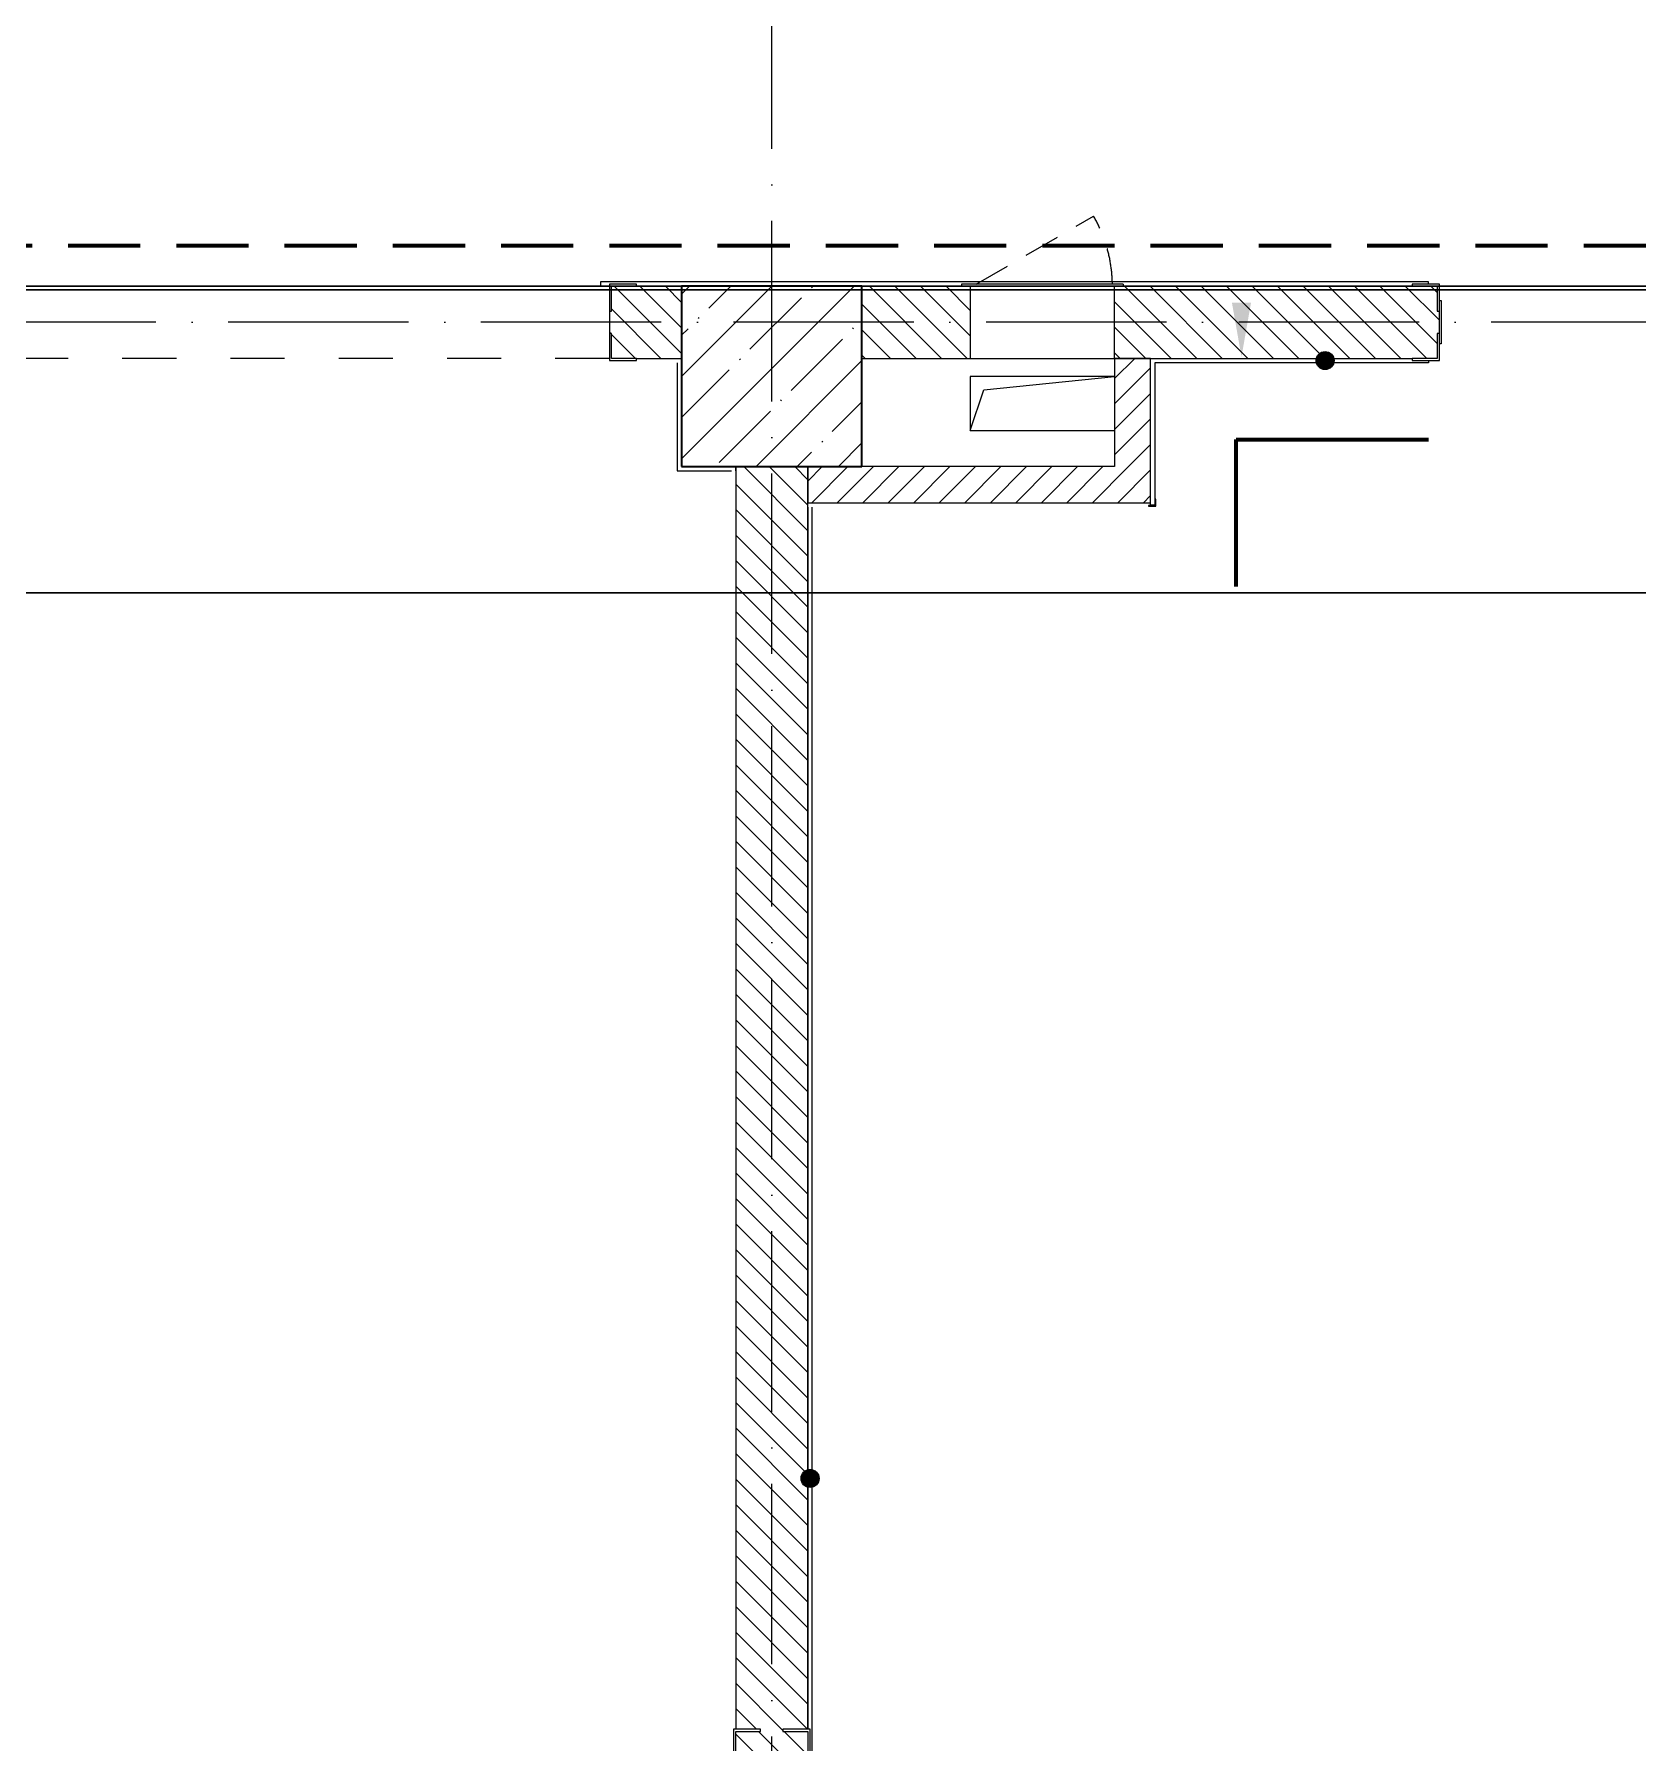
# Model space of a CAD drawing. Header units: millimetres. Extents: x -17017 to 628417, y -109036 to 199237.
# Drawn here: x 34836 to 39280, y -102353 to -97617 of the extents above; entities that cross this region are included whole.
import ezdxf

# ---------------------------------------------------------------- set-up
doc = ezdxf.new("R2010")
doc.units = ezdxf.units.MM
for name, pattern in [('200_ШТРИХ_ш1п0_6_', [160, 100, -60]), ('50_200_ШТРИХ_1Т_ш5_п1_п1_', [700, 500, -100, 0, -100]), ('Штрих короткий', [300, 150, -150]), ('Штриховая _2 мм - 1 мм_', [300, 200, -100])]:
    doc.linetypes.add(name, pattern=pattern)
for name, color, linetype, lineweight in [('0-1', 7, 'Continuous', 5), ('0-2', 7, 'Continuous', 9), ('Марки стен', 7, 'Continuous', 9), ('Несущие колонны', 7, 'Continuous', 9), ('Несущие колонны-1', 7, 'Continuous', 35), ('Обобщенные модели', 7, 'Continuous', 9), ('Окна', 7, 'Continuous', 9), ('Оси-2', 7, '50_200_ШТРИХ_1Т_ш5_п1_п1_', 9), ('Открывание в плане-2', 7, '200_ШТРИХ_ш1п0_6_', 9), ('Перемычка-1', 7, 'Штрих короткий', 9), ('Стены', 7, 'Continuous', 9), ('Стены-1', 7, 'Continuous', 13), ('стяжа', 7, 'Continuous', 30), ('Текстовые примечания', 7, 'Continuous', 9), ('Штриховка разреза-1', 7, 'Continuous', 9)]:
    doc.layers.add(name, color=color, linetype=linetype, lineweight=lineweight)
doc.layers.add('СТ-1_1', color=7, linetype='Штриховая _2 мм - 1 мм_', lineweight=90, true_color=0x888888)
doc.layers.add('СТ-6_1', color=6, linetype='Continuous', lineweight=90, true_color=0xff00ff)
doc.layers.get('0-2').off()
pattern_1 = [(135, (0, 0), (-35.35534, -35.35534), [])]
pattern_2 = [(45, (0, 0), (-35.35534, 35.35534), [])]

# ---------------------------------------------------------------- blocks, each defined once
blk = doc.blocks.new('ось2эт')
at = {"layer": 'Оси-2'}
for p, q in [((36879.9, -108435.9), (36879.9, -93480.6)), ((81379.9, -98415.3), (-12388.8, -98415.3))]:
    blk.add_line(p, q, dxfattribs=at)
blk = doc.blocks.new('BSC_Колонна _Прямоугольная - 500х500-V101-АИ2_02_План отделки стен 2-го этажа _Часть 2_')
at = {"layer": 'Несущие колонны'}
h = blk.add_hatch(dxfattribs=at)
h.set_pattern_fill('FP_100', color=256, style=0, pattern_type=2)
h.set_pattern_definition([(45, (-46950, -7650), (-114.04925, 114.04925), []), (45, (-46835.95, -7650), (-114.04925, 114.04925), [201.613, -40.323, 3.353, -36.97])])
h.paths.add_polyline_path([(-250, -250), (250, -250), (250, 250), (-250, 250)], flags=0)
at = {"layer": 'Несущие колонны-1'}
for p, q in [((250, 250), (-250, 250)), ((-250, 250), (-250, -250)), ((250, -250), (250, 250)), ((-250, -250), (250, -250))]:
    blk.add_line(p, q, dxfattribs=at)
blk = doc.blocks.new('Проем_Дверь_Прямоугольный - 1700х2400h_дверные проемы-28448549-АИ2_02_План отделки стен 2-го этажа _Часть 2_')
at = {"layer": 'Перемычка-1'}
for p, q in [((850, 100), (-850, 100)), ((850, -100), (-850, -100))]:
    blk.add_line(p, q, dxfattribs=at)
blk = doc.blocks.new('154_Стойка_СКБ_Уголок - СМ-2180_200-28268025-АИ2_02_План отделки стен 2-го этажа _Часть 2_')
at = {"layer": 'Обобщенные модели'}
for p, q in [((125, 156), (125, 81)), ((200, 156), (125, 156)), ((131, 81), (131, 150)), ((131, 150), (200, 150)), ((200, 150), (200, 156)), ((125, 81), (131, 81)), ((131, 19), (125, 19)), ((125, 19), (125, -56)), ((131, -50), (131, 19)), ((125, -56), (200, -56)), ((200, -50), (131, -50)), ((200, -56), (200, -50))]:
    blk.add_line(p, q, dxfattribs=at)
blk = doc.blocks.new('Стойка_Влож_Полоса боковая - Полоса-28213942-АИ2_02_План отделки стен 2-го этажа _Часть 2_')
at = {"layer": 'Обобщенные модели'}
for p, q in [((-5, 60), (0, 60)), ((-5, -60), (-5, 60)), ((0, 31), (0, -31)), ((0, -60), (-5, -60))]:
    blk.add_line(p, q, dxfattribs=at)
blk = doc.blocks.new('Фахверк_СКБ_Уголок - 200_3960-28268576-АИ2_02_План отделки стен 2-го этажа _Часть 2_')
at = {"layer": 'Обобщенные модели'}
for p, q in [((200, 156), (125, 156)), ((125, 156), (125, 81)), ((131, 81), (131, 150)), ((131, 150), (200, 150)), ((200, 150), (200, 156)), ((125, 81), (131, 81)), ((131, 19), (125, 19)), ((125, 19), (125, -56)), ((131, -50), (131, 19)), ((125, -56), (200, -56)), ((200, -50), (131, -50)), ((200, -56), (200, -50))]:
    blk.add_line(p, q, dxfattribs=at)
blk = doc.blocks.new('Фахверк_СКБ_Уголок - 200_3550-28267367-АИ2_02_План отделки стен 2-го этажа _Часть 2_')
at = {"layer": 'Обобщенные модели'}
for p, q in [((200, 156), (125, 156)), ((125, 156), (125, 81)), ((131, 81), (131, 150)), ((131, 150), (200, 150)), ((200, 150), (200, 156)), ((125, 81), (131, 81)), ((131, 19), (125, 19)), ((125, 19), (125, -56)), ((131, -50), (131, 19)), ((125, -56), (200, -56)), ((200, -50), (131, -50)), ((200, -56), (200, -50))]:
    blk.add_line(p, q, dxfattribs=at)
blk = doc.blocks.new('AR_Отверстие Ниша - Лючок-32403954-АИ2_02_План отделки стен 2-го этажа _Часть 2_')
at = {"layer": 'Окна'}
for p, q in [((200, 100), (-200, 100)), ((-200, 100), (-200, -100)), ((200, -100), (200, 100)), ((-200, -100), (200, -100))]:
    blk.add_line(p, q, dxfattribs=at)
blk = doc.blocks.new('Л_Общий_Лючок - Лючок-V186-АИ2_02_План отделки стен 2-го этажа _Часть 2_')
at = {"layer": 'Окна'}
for p, q in [((424, 6), (-24, 6)), ((-24, 6), (-24, 0)), ((-24, 0), (0, 0)), ((400, 0), (424, 0)), ((424, 6), (424, 0))]:
    blk.add_line(p, q, dxfattribs=at)
at = {"layer": 'Открывание в плане-2'}
blk.add_line((16.4, 6), (342, 194), dxfattribs=at)
blk.add_arc((6, 0), 388, 0.8905, 30, dxfattribs=at)
blk = doc.blocks.new('AR_Отверстие прямоугольное _в плите_ - AR_Отверстие прямоугольное _в плите_-V198-АИ2_02_План отделки стен 2-го этажа _Часть 2_')
at = {"layer": 'Обобщенные модели'}
for p, q in [((200, 75), (-200, 75)), ((-200, 75), (-200, -75)), ((-162.5, 37.5), (200, 75)), ((-200, -75), (-162.5, 37.5)), ((-200, -75), (200, -75))]:
    blk.add_line(p, q, dxfattribs=at)
blk = doc.blocks.new('0125-Р-ОО-Ш2-АР-о_23_10_2024_rvt-1-АИ2_02_План отделки стен 2-го этажа _Часть 2_')
at = {"layer": 'Штриховка разреза-1'}
h = blk.add_hatch(dxfattribs=at)
h.set_pattern_fill('FP_2', color=256, style=0, pattern_type=2)
h.set_pattern_definition(pattern_1)
h.paths.add_polyline_path([(46506, 7700), (46700, 7700), (46700, 7900), (46506, 7900), (46506, 7831), (46500, 7831), (46500, 7769), (46506, 7769)], flags=0)
h.paths.add_polyline_path([(44794, 7700), (44794, 7769), (44800, 7769), (44800, 7831), (44794, 7831), (44794, 7900), (44200, 7900), (44200, 7700), (44725, 7700)], flags=0)
h = blk.add_hatch(dxfattribs=at)
h.set_pattern_fill('FP_2', color=256, style=0, pattern_type=2)
h.set_pattern_definition(pattern_1)
h.paths.add_polyline_path([(52700, 7700), (52700, 7900), (49956, 7900), (49956, 7831), (49950, 7831), (49950, 7769), (49956, 7769), (49956, 7700), (51874.7, 7700)], flags=0)
h.paths.add_polyline_path([(48725, 7700), (48794, 7700.4), (48794, 7769), (48800, 7769), (48800, 7831), (48794, 7831), (48794, 7900), (47900, 7899), (47900, 7700), (48146.7, 7700)], flags=0)
h.paths.add_polyline_path([(47500, 7700), (47500, 7900), (47200, 7900), (47200, 7700)], flags=0)
h = blk.add_hatch(dxfattribs=at)
h.set_pattern_fill('FP_92', color=256, style=0, pattern_type=2)
h.set_pattern_definition(pattern_2)
h.paths.add_polyline_path([(47900, 7400), (48000, 7400), (48000, 7700), (47900, 7700), (47900, 7688)], flags=0)
h = blk.add_hatch(dxfattribs=at)
h.set_pattern_fill('FP_2', color=256, style=0, pattern_type=2)
h.set_pattern_definition(pattern_1)
h.paths.add_polyline_path([(46850, 400), (47050, 400), (47050, 3894), (46981, 3894), (46981, 3900), (47050, 3900), (47050, 7400), (46850, 7400), (46850, 3900), (46919, 3900), (46919, 3894), (46850, 3894), (46850, 492.9)], flags=0)
h = blk.add_hatch(dxfattribs=at)
h.set_pattern_fill('FP_92', color=256, style=0, pattern_type=2)
h.set_pattern_definition(pattern_2)
h.paths.add_polyline_path([(47200, 7300), (48000, 7300), (48000, 7400), (47050, 7400), (47050, 7300)], flags=0)
at = {"layer": 'Стены-1'}
for p, q in [((46700, 7900), (46575, 7900)), ((47476, 7900), (47200, 7900)), ((48725, 7900), (47924, 7900)), ((46500, 7831), (46500, 7769)), ((46575, 7700), (46700, 7700)), ((47200, 7700), (47500, 7700)), ((47900, 7700), (48000, 7700)), ((48000, 7700), (47900, 7700)), ((47900, 7700), (47900, 7400)), ((46850, 7400), (46850, 3900)), ((47050, 3900), (47050, 7400)), ((47050, 7400), (47050, 7300)), ((47900, 7400), (47200, 7400)), ((47050, 7300), (48000, 7300))]:
    blk.add_line(p, q, dxfattribs=at)
at = {"layer": '0-2'}
for name, p in [('Л_Общий_Лючок - Лючок-V186-АИ2_02_План отделки стен 2-го этажа _Часть 2_', (47500, 7900)), ('Проем_Дверь_Прямоугольный - 1700х2400h_дверные проемы-28448549-АИ2_02_План отделки стен 2-го этажа _Часть 2_', (45650, 7800)), ('Фахверк_СКБ_Уголок - 200_3960-28268576-АИ2_02_План отделки стен 2-го этажа _Часть 2_', (46375, 7750)), ('BSC_Колонна _Прямоугольная - 500х500-V101-АИ2_02_План отделки стен 2-го этажа _Часть 2_', (46950, 7650)), ('AR_Отверстие прямоугольное _в плите_ - AR_Отверстие прямоугольное _в плите_-V198-АИ2_02_План отделки стен 2-го этажа _Часть 2_', (47700, 7575))]:
    blk.add_blockref(name, p, dxfattribs=at)
for name, p, rotation in [('AR_Отверстие Ниша - Лючок-32403954-АИ2_02_План отделки стен 2-го этажа _Часть 2_', (47700, 7800), 180), ('154_Стойка_СКБ_Уголок - СМ-2180_200-28268025-АИ2_02_План отделки стен 2-го этажа _Часть 2_', (48925, 7850), 180), ('Стойка_Влож_Полоса боковая - Полоса-28213942-АИ2_02_План отделки стен 2-го этажа _Часть 2_', (48800, 7800), 180), ('Фахверк_СКБ_Уголок - 200_3550-28267367-АИ2_02_План отделки стен 2-го этажа _Часть 2_', (46900, 4025), 269.9999999999999)]:
    blk.add_blockref(name, p, dxfattribs=dict(at, rotation=rotation))
blk = doc.blocks.new('101_Уголок настенный вертикальный_Металл-ПМЮ-02_ - Металл-ПМЮ-02-21232678-АИ2_02_План отделки стен 2-го этажа _Часть 2_')
at = {"layer": 'Обобщенные модели'}
for p, q in [((127, 12), (125, 12)), ((125, 12), (125, -8)), ((127, -6), (127, 12)), ((125, -8), (145, -8)), ((129, -6), (127, -6)), ((145, -8), (145, -6))]:
    blk.add_line(p, q, dxfattribs=at)
blk = doc.blocks.new('2ч2эт')
at = {"layer": 'Марки стен'}
h = blk.add_hatch(color=256, dxfattribs=at)
edge = h.paths.add_edge_path(flags=0)
edge.add_arc((38413.4, -98521.3), 25, 0, 360)
h = blk.add_hatch(color=256, dxfattribs=at)
edge = h.paths.add_edge_path(flags=0)
edge.add_arc((36985.9, -101620), 25, 0, 360)
at = {"layer": 'Текстовые примечания'}
blk.add_hatch(color=256, dxfattribs=at).paths.add_polyline_path([(38181.6, -98511), (38208, -98361), (38155.1, -98361)], flags=0)
at = {"layer": 'Марки стен'}
for centre in [(38413.4, -98521.3), (36985.9, -101620)]:
    blk.add_circle(centre, 25, dxfattribs=at)
at = {"layer": 'СТ-1_1'}
blk.add_line((73829.9, -98203.3), (31069.9, -98203.3), dxfattribs=at)
at = {"layer": 'СТ-6_1'}
for p, q in [((38166.9, -99147.3), (38166.9, -98740.3)), ((38166.9, -98740.3), (38699.9, -98740.3))]:
    blk.add_line(p, q, dxfattribs=at)
at = {"layer": 'Стены'}
for p, q in [((37929.9, -98515.3), (38654.9, -98515.3)), ((37929.9, -98921.3), (37929.9, -98515.3)), ((38699.9, -98527.3), (37941.9, -98527.3)), ((37941.9, -98527.3), (37941.9, -98921.3)), ((38699.9, -98521.3), (38699.9, -98527.3)), ((37929.9, -98921.3), (37941.9, -98921.3))]:
    blk.add_line(p, q, dxfattribs=at)
at = {"layer": 'Стены-1'}
for p, q in [((38699.9, -98303.3), (36404.9, -98303.3)), ((36404.9, -98303.3), (36404.9, -98315.3)), ((36404.9, -98315.3), (36429.9, -98315.3)), ((36504.9, -98315.3), (36629.9, -98315.3)), ((37129.9, -98315.3), (37405.9, -98315.3)), ((37853.9, -98315.3), (38654.9, -98315.3)), ((38699.9, -98309.3), (38699.9, -98303.3)), ((36617.9, -98527.3), (36617.9, -98827.3)), ((36617.9, -98827.3), (36767.9, -98827.3)), ((36779.9, -98827.3), (36779.9, -98815.3)), ((36979.9, -98927.3), (36979.9, -102315.3)), ((36991.9, -105803.3), (36991.9, -98927.3))]:
    blk.add_line(p, q, dxfattribs=at)
at = {"layer": 'стяжа'}
blk.add_lwpolyline([(13926.1, -98325.3), (66533.7, -98325.3)], dxfattribs=at)
at = {"layer": '0-1'}
blk.add_blockref('0125-Р-ОО-Ш2-АР-о_23_10_2024_rvt-1-АИ2_02_План отделки стен 2-го этажа _Часть 2_', (-10070.1, -106215.3), dxfattribs=at)
at = {"layer": 'Обобщенные модели', "rotation": 89.99999999999889}
blk.add_blockref('101_Уголок настенный вертикальный_Металл-ПМЮ-02_ - Металл-ПМЮ-02-21232678-АИ2_02_План отделки стен 2-го этажа _Часть 2_', (37935.9, -99050.3), dxfattribs=at)

msp = doc.modelspace()

# ---------------------------------------------------------------- linework, layer by layer
at = {"layer": 'стяжа'}
for points in [[(31129.9, -95215.3), (81279.9, -95215.3), (81279.9, -98315.3), (31129.9, -98315.3)], [(21579.9, -99165.3), (73387.3, -99165.3), (73387.3, -106065.4), (21579.9, -106065.4)]]:
    msp.add_lwpolyline(points, close=True, dxfattribs=at)

# ---------------------------------------------------------------- block references
for name in ['ось2эт', '2ч2эт']:
    msp.add_blockref(name, (0, 0), dxfattribs=at)

doc.saveas('drawing.dxf')
